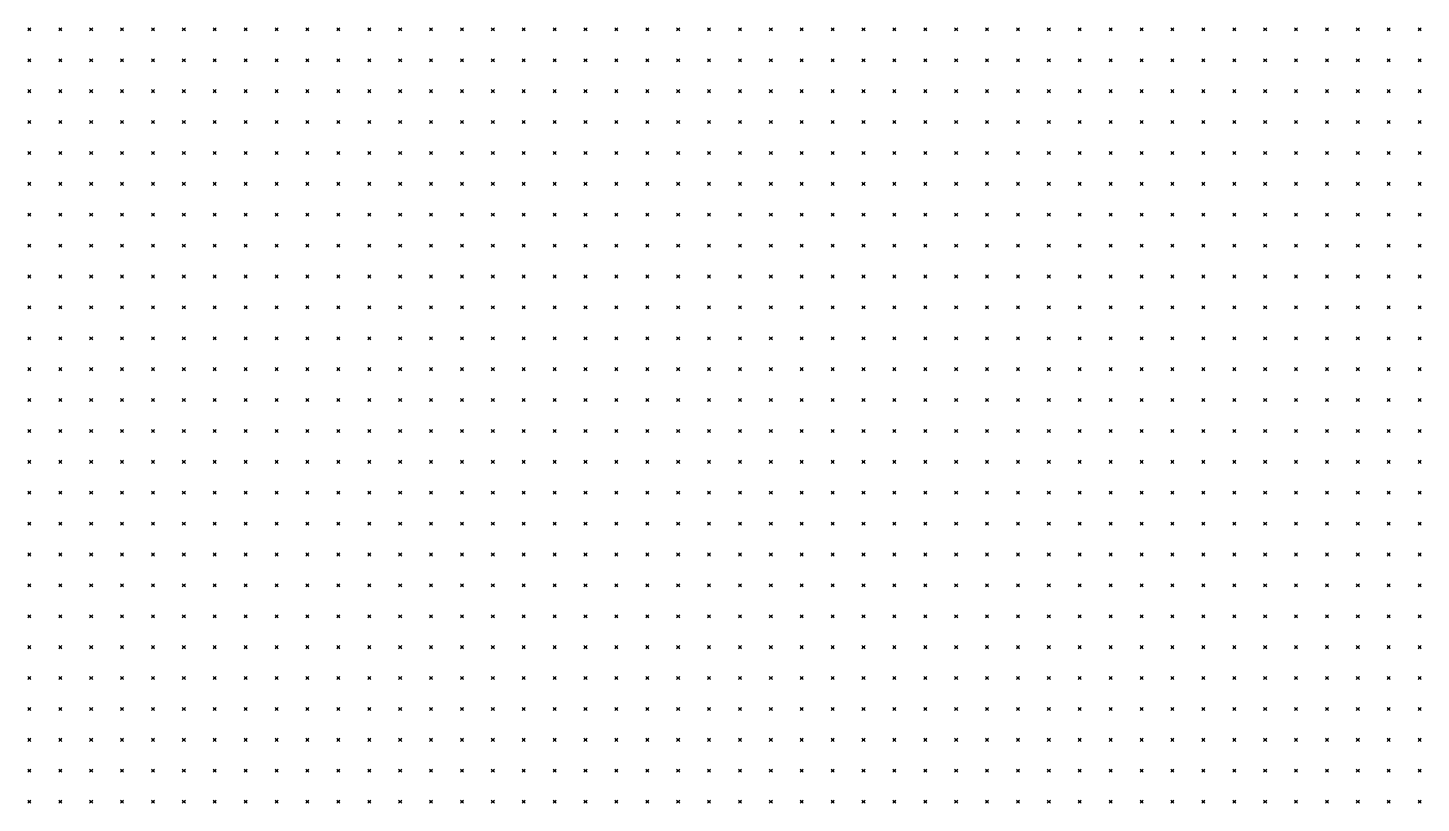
# Model space of a CAD drawing. Header units: metres. Extents: x 441556 to 446409, y 432338 to 461058.
# Drawn here: x 443544.1 to 443679.4, y 446405 to 446480.3 of the extents above; entities that cross this region are included whole.
import ezdxf

# ---------------------------------------------------------------- set-up
doc = ezdxf.new("R2010")
doc.units = ezdxf.units.M
doc.header["$MEASUREMENT"] = 0
doc.header["$PDMODE"] = 35
doc.header["$PDSIZE"] = 0.15
doc.layers.add('DTM-NOK-RevN_POINTS', color=91, linetype='Continuous')

msp = doc.modelspace()

# ---------------------------------------------------------------- linework, layer by layer
at = {"layer": 'DTM-NOK-RevN_POINTS'}
for p in [(443544.277, 446480.128, 404.403), (443547.276, 446480.128, 403.43), (443550.276, 446480.128, 402.568), (443553.275, 446480.128, 401.916), (443556.274, 446480.128, 401.298), (443559.274, 446480.128, 400.439), (443562.273, 446480.128, 399.829), (443565.272, 446480.128, 399.209), (443568.272, 446480.128, 398.445), (443571.271, 446480.128, 397.856), (443574.27, 446480.128, 397.218), (443577.27, 446480.128, 396.316), (443580.269, 446480.128, 393.031), (443583.269, 446480.128, 392.298), (443586.268, 446480.128, 390.583), (443589.267, 446480.128, 389.024), (443592.267, 446480.128, 385.322), (443595.266, 446480.128, 381.795), (443598.265, 446480.128, 379.622), (443601.265, 446480.128, 378.003), (443604.264, 446480.128, 374.807), (443607.263, 446480.128, 374.534), (443610.263, 446480.128, 374.271), (443613.262, 446480.128, 374.604), (443616.261, 446480.128, 374.263), (443619.261, 446480.128, 374.065), (443622.26, 446480.128, 371.781), (443625.26, 446480.128, 371.986), (443628.259, 446480.128, 374.232), (443631.258, 446480.128, 373.712), (443634.258, 446480.128, 373.009), (443637.257, 446480.128, 372.911), (443640.256, 446480.128, 373.103), (443643.256, 446480.128, 373.172), (443646.255, 446480.128, 373.104), (443649.254, 446480.128, 372.989), (443652.254, 446480.128, 372.826), (443655.253, 446480.128, 372.724), (443658.253, 446480.128, 372.683), (443661.252, 446480.128, 372.579), (443664.251, 446480.128, 372.356), (443667.251, 446480.128, 372.177), (443670.25, 446480.128, 371.914), (443673.249, 446480.128, 371.751), (443676.249, 446480.128, 371.679), (443679.248, 446480.128, 371.392), (443544.277, 446477.128, 405.702), (443547.276, 446477.128, 404.545), (443550.276, 446477.128, 403.634), (443553.275, 446477.128, 403.044), (443556.274, 446477.128, 402.181), (443559.274, 446477.128, 401.266), (443562.273, 446477.128, 400.195), (443565.272, 446477.128, 399.484), (443568.272, 446477.128, 398.818), (443571.271, 446477.128, 398.161), (443574.27, 446477.128, 397.069), (443577.27, 446477.128, 394.754), (443580.269, 446477.128, 393.201), (443583.269, 446477.128, 392.322), (443586.268, 446477.128, 390.598), (443589.267, 446477.128, 388.499), (443592.267, 446477.128, 384.866), (443595.266, 446477.128, 381.176), (443598.265, 446477.128, 379.217), (443601.265, 446477.128, 377.626), (443604.264, 446477.128, 375.785), (443607.263, 446477.128, 374.941), (443610.263, 446477.128, 374.818), (443613.262, 446477.128, 374.676), (443616.261, 446477.128, 374.518), (443619.261, 446477.128, 374.22), (443622.26, 446477.128, 371.867), (443625.26, 446477.128, 371.734), (443628.259, 446477.128, 374.326), (443631.258, 446477.128, 374.201), (443634.258, 446477.128, 373.387), (443637.257, 446477.128, 373.178), (443640.256, 446477.128, 373.201), (443643.256, 446477.128, 373.182), (443646.255, 446477.128, 373.224), (443649.254, 446477.128, 373.335), (443652.254, 446477.128, 373.11), (443655.253, 446477.128, 372.992), (443658.253, 446477.128, 372.83), (443661.252, 446477.128, 372.741), (443664.251, 446477.128, 372.659), (443667.251, 446477.128, 372.42), (443670.25, 446477.128, 372.207), (443673.249, 446477.128, 372.128), (443676.249, 446477.128, 371.865), (443679.248, 446477.128, 371.646), (443544.277, 446474.129, 405.911), (443547.276, 446474.129, 404.942), (443550.276, 446474.129, 404.165), (443553.275, 446474.129, 403.48), (443556.274, 446474.129, 402.791), (443559.274, 446474.129, 401.931), (443562.273, 446474.129, 400.661), (443565.272, 446474.129, 399.612), (443568.272, 446474.129, 398.976), (443571.271, 446474.129, 398.168), (443574.27, 446474.129, 397.185), (443577.27, 446474.129, 394.522), (443580.269, 446474.129, 393.514), (443583.269, 446474.129, 392.389), (443586.268, 446474.129, 390.101), (443589.267, 446474.129, 387.843), (443592.267, 446474.129, 383.98), (443595.266, 446474.129, 381.095), (443598.265, 446474.129, 379.225), (443601.265, 446474.129, 377.779), (443604.264, 446474.129, 376.649), (443607.263, 446474.129, 375.671), (443610.263, 446474.129, 374.672), (443613.262, 446474.129, 374.649), (443616.261, 446474.129, 374.795), (443619.261, 446474.129, 374.04), (443622.26, 446474.129, 372.476), (443625.26, 446474.129, 371.753), (443628.259, 446474.129, 373.918), (443631.258, 446474.129, 373.619), (443634.258, 446474.129, 373.471), (443637.257, 446474.129, 373.455), (443640.256, 446474.129, 373.424), (443643.256, 446474.129, 373.56), (443646.255, 446474.129, 373.707), (443649.254, 446474.129, 373.588), (443652.254, 446474.129, 373.424), (443655.253, 446474.129, 373.238), (443658.253, 446474.129, 373.193), (443661.252, 446474.129, 373.051), (443664.251, 446474.129, 373.017), (443667.251, 446474.129, 372.698), (443670.25, 446474.129, 372.514), (443673.249, 446474.129, 372.332), (443676.249, 446474.129, 371.978), (443679.248, 446474.129, 371.974), (443544.277, 446471.129, 407.194), (443547.276, 446471.129, 405.805), (443550.276, 446471.129, 404.782), (443553.275, 446471.129, 404.001), (443556.274, 446471.129, 403.301), (443559.274, 446471.129, 402.585), (443562.273, 446471.129, 401.463), (443565.272, 446471.129, 400.236), (443568.272, 446471.129, 399.339), (443571.271, 446471.129, 398.271), (443574.27, 446471.129, 396.882), (443577.27, 446471.129, 394.884), (443580.269, 446471.129, 393.375), (443583.269, 446471.129, 391.436), (443586.268, 446471.129, 388.728), (443589.267, 446471.129, 386.149), (443592.267, 446471.129, 383.494), (443595.266, 446471.129, 381.498), (443598.265, 446471.129, 379.851), (443601.265, 446471.129, 378.044), (443604.264, 446471.129, 376.836), (443607.263, 446471.129, 376.333), (443610.263, 446471.129, 374.724), (443613.262, 446471.129, 374.494), (443616.261, 446471.129, 375.046), (443619.261, 446471.129, 373.983), (443622.26, 446471.129, 372.549), (443625.26, 446471.129, 372.144), (443628.259, 446471.129, 373.509), (443631.258, 446471.129, 373.723), (443634.258, 446471.129, 373.643), (443637.257, 446471.129, 373.65), (443640.256, 446471.129, 373.679), (443643.256, 446471.129, 373.833), (443646.255, 446471.129, 373.865), (443649.254, 446471.129, 373.801), (443652.254, 446471.129, 373.781), (443655.253, 446471.129, 373.76), (443658.253, 446471.129, 373.553), (443661.252, 446471.129, 373.312), (443664.251, 446471.129, 373.168), (443667.251, 446471.129, 373.041), (443670.25, 446471.129, 372.814), (443673.249, 446471.129, 372.437), (443676.249, 446471.129, 372.323), (443679.248, 446471.129, 372.414), (443544.277, 446468.13, 408.822), (443547.276, 446468.13, 407.888), (443550.276, 446468.13, 406.104), (443553.275, 446468.13, 404.677), (443556.274, 446468.13, 403.883), (443559.274, 446468.13, 403.03), (443562.273, 446468.13, 401.831), (443565.272, 446468.13, 400.769), (443568.272, 446468.13, 399.414), (443571.271, 446468.13, 398.45), (443574.27, 446468.13, 397.424), (443577.27, 446468.13, 396.084), (443580.269, 446468.13, 394.16), (443583.269, 446468.13, 391.771), (443586.268, 446468.13, 388.45), (443589.267, 446468.13, 385.693), (443592.267, 446468.13, 383.412), (443595.266, 446468.13, 381.583), (443598.265, 446468.13, 380.269), (443601.265, 446468.13, 378.282), (443604.264, 446468.13, 376.91), (443607.263, 446468.13, 376.609), (443610.263, 446468.13, 375.917), (443613.262, 446468.13, 375.482), (443616.261, 446468.13, 375.271), (443619.261, 446468.13, 374.904), (443622.26, 446468.13, 372.767), (443625.26, 446468.13, 372.752), (443628.259, 446468.13, 374.033), (443631.258, 446468.13, 373.953), (443634.258, 446468.13, 373.856), (443637.257, 446468.13, 373.991), (443640.256, 446468.13, 374.022), (443643.256, 446468.13, 373.982), (443646.255, 446468.13, 373.986), (443649.254, 446468.13, 374.202), (443652.254, 446468.13, 374.156), (443655.253, 446468.13, 374.205), (443658.253, 446468.13, 373.907), (443661.252, 446468.13, 373.674), (443664.251, 446468.13, 373.471), (443667.251, 446468.13, 373.32), (443670.25, 446468.13, 372.988), (443673.249, 446468.13, 372.644), (443676.249, 446468.13, 372.722), (443679.248, 446468.13, 372.866), (443544.277, 446465.131, 410.123), (443547.276, 446465.131, 409.134), (443550.276, 446465.131, 407.737), (443553.275, 446465.131, 405.92), (443556.274, 446465.131, 404.496), (443559.274, 446465.131, 403.111), (443562.273, 446465.131, 402.116), (443565.272, 446465.131, 401.31), (443568.272, 446465.131, 400.94), (443571.271, 446465.131, 400.347), (443574.27, 446465.131, 399.803), (443577.27, 446465.131, 397.902), (443580.269, 446465.131, 394.764), (443583.269, 446465.131, 392.117), (443586.268, 446465.131, 389.352), (443589.267, 446465.131, 386.352), (443592.267, 446465.131, 383.909), (443595.266, 446465.131, 382.234), (443598.265, 446465.131, 380.61), (443601.265, 446465.131, 378.318), (443604.264, 446465.131, 377.241), (443607.263, 446465.131, 376.764), (443610.263, 446465.131, 376.16), (443613.262, 446465.131, 375.914), (443616.261, 446465.131, 375.451), (443619.261, 446465.131, 375.074), (443622.26, 446465.131, 373.052), (443625.26, 446465.131, 372.384), (443628.259, 446465.131, 374.291), (443631.258, 446465.131, 374.341), (443634.258, 446465.131, 374.102), (443637.257, 446465.131, 374.19), (443640.256, 446465.131, 374.298), (443643.256, 446465.131, 374.245), (443646.255, 446465.131, 374.227), (443649.254, 446465.131, 374.43), (443652.254, 446465.131, 374.364), (443655.253, 446465.131, 374.173), (443658.253, 446465.131, 374.097), (443661.252, 446465.131, 373.888), (443664.251, 446465.131, 373.698), (443667.251, 446465.131, 373.471), (443670.25, 446465.131, 373.095), (443673.249, 446465.131, 372.982), (443676.249, 446465.131, 372.903), (443679.248, 446465.131, 373.063), (443544.277, 446462.131, 411.793), (443547.276, 446462.131, 410.039), (443550.276, 446462.131, 409.047), (443553.275, 446462.131, 407.858), (443556.274, 446462.131, 406.257), (443559.274, 446462.131, 404.266), (443562.273, 446462.131, 402.971), (443565.272, 446462.131, 402.527), (443568.272, 446462.131, 402.502), (443571.271, 446462.131, 402.018), (443574.27, 446462.131, 401), (443577.27, 446462.131, 399.556), (443580.269, 446462.131, 395.592), (443583.269, 446462.131, 392.367), (443586.268, 446462.131, 390.338), (443589.267, 446462.131, 388.726), (443592.267, 446462.131, 386.598), (443595.266, 446462.131, 384.223), (443598.265, 446462.131, 382.005), (443601.265, 446462.131, 378.846), (443604.264, 446462.131, 377.878), (443607.263, 446462.131, 377.112), (443610.263, 446462.131, 376.227), (443613.262, 446462.131, 376.214), (443616.261, 446462.131, 375.643), (443619.261, 446462.131, 375.221), (443622.26, 446462.131, 373.055), (443625.26, 446462.131, 372.4), (443628.259, 446462.131, 374.109), (443631.258, 446462.131, 374.676), (443634.258, 446462.131, 374.43), (443637.257, 446462.131, 374.444), (443640.256, 446462.131, 374.449), (443643.256, 446462.131, 374.413), (443646.255, 446462.131, 374.49), (443649.254, 446462.131, 374.485), (443652.254, 446462.131, 374.478), (443655.253, 446462.131, 374.228), (443658.253, 446462.131, 374.105), (443661.252, 446462.131, 374.004), (443664.251, 446462.131, 373.749), (443667.251, 446462.131, 373.452), (443670.25, 446462.131, 373.327), (443673.249, 446462.131, 373.267), (443676.249, 446462.131, 373.141), (443679.248, 446462.131, 373.246), (443544.277, 446459.132, 412.9), (443547.276, 446459.132, 411.863), (443550.276, 446459.132, 410.957), (443553.275, 446459.132, 409.772), (443556.274, 446459.132, 408.824), (443559.274, 446459.132, 406.999), (443562.273, 446459.132, 405.674), (443565.272, 446459.132, 405.303), (443568.272, 446459.132, 404.52), (443571.271, 446459.132, 403.326), (443574.27, 446459.132, 402.261), (443577.27, 446459.132, 400.975), (443580.269, 446459.132, 398.95), (443583.269, 446459.132, 395.211), (443586.268, 446459.132, 392.699), (443589.267, 446459.132, 391.99), (443592.267, 446459.132, 390.674), (443595.266, 446459.132, 388.863), (443598.265, 446459.132, 387.024), (443601.265, 446459.132, 383.143), (443604.264, 446459.132, 379.742), (443607.263, 446459.132, 378.235), (443610.263, 446459.132, 376.479), (443613.262, 446459.132, 376.335), (443616.261, 446459.132, 375.932), (443619.261, 446459.132, 375.818), (443622.26, 446459.132, 373.149), (443625.26, 446459.132, 372.728), (443628.259, 446459.132, 373.814), (443631.258, 446459.132, 375.039), (443634.258, 446459.132, 374.857), (443637.257, 446459.132, 374.786), (443640.256, 446459.132, 374.709), (443643.256, 446459.132, 374.647), (443646.255, 446459.132, 374.614), (443649.254, 446459.132, 374.583), (443652.254, 446459.132, 374.559), (443655.253, 446459.132, 374.476), (443658.253, 446459.132, 374.255), (443661.252, 446459.132, 374.1), (443664.251, 446459.132, 373.904), (443667.251, 446459.132, 373.669), (443670.25, 446459.132, 373.52), (443673.249, 446459.132, 373.321), (443676.249, 446459.132, 373.293), (443679.248, 446459.132, 373.346), (443544.277, 446456.133, 414.802), (443547.276, 446456.133, 413.812), (443550.276, 446456.133, 412.602), (443553.275, 446456.133, 411.315), (443556.274, 446456.133, 409.991), (443559.274, 446456.133, 408.862), (443562.273, 446456.133, 407.959), (443565.272, 446456.133, 406.765), (443568.272, 446456.133, 405.638), (443571.271, 446456.133, 404.287), (443574.27, 446456.133, 403.218), (443577.27, 446456.133, 401.991), (443580.269, 446456.133, 400.327), (443583.269, 446456.133, 398.799), (443586.268, 446456.133, 396.813), (443589.267, 446456.133, 395.006), (443592.267, 446456.133, 392.969), (443595.266, 446456.133, 390.914), (443598.265, 446456.133, 389.104), (443601.265, 446456.133, 386.754), (443604.264, 446456.133, 383.976), (443607.263, 446456.133, 379.445), (443610.263, 446456.133, 376.65), (443613.262, 446456.133, 376.447), (443616.261, 446456.133, 376.239), (443619.261, 446456.133, 376.426), (443622.26, 446456.133, 373.734), (443625.26, 446456.133, 373.003), (443628.259, 446456.133, 373.521), (443631.258, 446456.133, 375.393), (443634.258, 446456.133, 375.183), (443637.257, 446456.133, 375.028), (443640.256, 446456.133, 374.897), (443643.256, 446456.133, 374.904), (443646.255, 446456.133, 374.858), (443649.254, 446456.133, 374.782), (443652.254, 446456.133, 374.707), (443655.253, 446456.133, 374.724), (443658.253, 446456.133, 374.503), (443661.252, 446456.133, 374.337), (443664.251, 446456.133, 374.1), (443667.251, 446456.133, 373.949), (443670.25, 446456.133, 373.792), (443673.249, 446456.133, 373.582), (443676.249, 446456.133, 373.427), (443679.248, 446456.133, 373.417), (443544.277, 446453.133, 416.505), (443547.276, 446453.133, 415.235), (443550.276, 446453.133, 413.904), (443553.275, 446453.133, 412.762), (443556.274, 446453.133, 411.436), (443559.274, 446453.133, 410.183), (443562.273, 446453.133, 409.296), (443565.272, 446453.133, 407.965), (443568.272, 446453.133, 406.589), (443571.271, 446453.133, 405.393), (443574.27, 446453.133, 404.33), (443577.27, 446453.133, 402.961), (443580.269, 446453.133, 401.405), (443583.269, 446453.133, 399.807), (443586.268, 446453.133, 398.106), (443589.267, 446453.133, 396.303), (443592.267, 446453.133, 394.336), (443595.266, 446453.133, 392.221), (443598.265, 446453.133, 390.176), (443601.265, 446453.133, 388.022), (443604.264, 446453.133, 385.786), (443607.263, 446453.133, 381.66), (443610.263, 446453.133, 377.411), (443613.262, 446453.133, 376.844), (443616.261, 446453.133, 376.648), (443619.261, 446453.133, 376.657), (443622.26, 446453.133, 374.51), (443625.26, 446453.133, 373.084), (443628.259, 446453.133, 373.53), (443631.258, 446453.133, 375.488), (443634.258, 446453.133, 375.365), (443637.257, 446453.133, 375.316), (443640.256, 446453.133, 375.219), (443643.256, 446453.133, 375.171), (443646.255, 446453.133, 375.2), (443649.254, 446453.133, 375.097), (443652.254, 446453.133, 375.04), (443655.253, 446453.133, 374.911), (443658.253, 446453.133, 374.746), (443661.252, 446453.133, 374.519), (443664.251, 446453.133, 374.353), (443667.251, 446453.133, 374.403), (443670.25, 446453.133, 374.848), (443673.249, 446453.133, 374.547), (443676.249, 446453.133, 373.831), (443679.248, 446453.133, 373.563), (443544.277, 446450.134, 418.25), (443547.276, 446450.134, 417.058), (443550.276, 446450.134, 415.506), (443553.275, 446450.134, 414.244), (443556.274, 446450.134, 413.022), (443559.274, 446450.134, 411.864), (443562.273, 446450.134, 410.7), (443565.272, 446450.134, 409.111), (443568.272, 446450.134, 407.863), (443571.271, 446450.134, 406.546), (443574.27, 446450.134, 405.369), (443577.27, 446450.134, 403.982), (443580.269, 446450.134, 402.417), (443583.269, 446450.134, 400.935), (443586.268, 446450.134, 399.279), (443589.267, 446450.134, 397.514), (443592.267, 446450.134, 395.667), (443595.266, 446450.134, 393.632), (443598.265, 446450.134, 391.253), (443601.265, 446450.134, 389.101), (443604.264, 446450.134, 386.845), (443607.263, 446450.134, 382.471), (443610.263, 446450.134, 378.459), (443613.262, 446450.134, 377.334), (443616.261, 446450.134, 376.999), (443619.261, 446450.134, 377.094), (443622.26, 446450.134, 375.875), (443625.26, 446450.134, 373.435), (443628.259, 446450.134, 373.52), (443631.258, 446450.134, 374.986), (443634.258, 446450.134, 375.644), (443637.257, 446450.134, 375.694), (443640.256, 446450.134, 375.642), (443643.256, 446450.134, 375.485), (443646.255, 446450.134, 375.429), (443649.254, 446450.134, 375.371), (443652.254, 446450.134, 375.283), (443655.253, 446450.134, 375.118), (443658.253, 446450.134, 374.972), (443661.252, 446450.134, 374.738), (443664.251, 446450.134, 374.692), (443667.251, 446450.134, 374.91), (443670.25, 446450.134, 375.219), (443673.249, 446450.134, 375.373), (443676.249, 446450.134, 375.095), (443679.248, 446450.134, 374.45), (443544.277, 446447.135, 419.742), (443547.276, 446447.135, 418.537), (443550.276, 446447.135, 417.11), (443553.275, 446447.135, 415.817), (443556.274, 446447.135, 414.565), (443559.274, 446447.135, 413.295), (443562.273, 446447.135, 412.024), (443565.272, 446447.135, 410.278), (443568.272, 446447.135, 408.867), (443571.271, 446447.135, 407.733), (443574.27, 446447.135, 406.455), (443577.27, 446447.135, 405.091), (443580.269, 446447.135, 403.489), (443583.269, 446447.135, 402.216), (443586.268, 446447.135, 400.282), (443589.267, 446447.135, 398.687), (443592.267, 446447.135, 396.856), (443595.266, 446447.135, 394.861), (443598.265, 446447.135, 392.382), (443601.265, 446447.135, 390.05), (443604.264, 446447.135, 387.922), (443607.263, 446447.135, 383.715), (443610.263, 446447.135, 379.546), (443613.262, 446447.135, 377.865), (443616.261, 446447.135, 377.468), (443619.261, 446447.135, 377.483), (443622.26, 446447.135, 377.316), (443625.26, 446447.135, 374.555), (443628.259, 446447.135, 373.449), (443631.258, 446447.135, 374.066), (443634.258, 446447.135, 375.664), (443637.257, 446447.135, 375.967), (443640.256, 446447.135, 375.92), (443643.256, 446447.135, 375.88), (443646.255, 446447.135, 375.76), (443649.254, 446447.135, 375.635), (443652.254, 446447.135, 375.497), (443655.253, 446447.135, 375.32), (443658.253, 446447.135, 375.129), (443661.252, 446447.135, 374.966), (443664.251, 446447.135, 375.087), (443667.251, 446447.135, 375.331), (443670.25, 446447.135, 375.367), (443673.249, 446447.135, 375.467), (443676.249, 446447.135, 375.56), (443679.248, 446447.135, 375.476), (443544.277, 446444.135, 420.961), (443547.276, 446444.135, 419.823), (443550.276, 446444.135, 418.454), (443553.275, 446444.135, 417.127), (443556.274, 446444.135, 415.899), (443559.274, 446444.135, 414.325), (443562.273, 446444.135, 412.815), (443565.272, 446444.135, 411.258), (443568.272, 446444.135, 409.863), (443571.271, 446444.135, 408.629), (443574.27, 446444.135, 407.246), (443577.27, 446444.135, 405.845), (443580.269, 446444.135, 404.441), (443583.269, 446444.135, 402.947), (443586.268, 446444.135, 401.31), (443589.267, 446444.135, 399.47), (443592.267, 446444.135, 397.423), (443595.266, 446444.135, 395.617), (443598.265, 446444.135, 393.49), (443601.265, 446444.135, 391.16), (443604.264, 446444.135, 389.013), (443607.263, 446444.135, 384.379), (443610.263, 446444.135, 380.059), (443613.262, 446444.135, 378.332), (443616.261, 446444.135, 377.888), (443619.261, 446444.135, 377.987), (443622.26, 446444.135, 378.156), (443625.26, 446444.135, 376.228), (443628.259, 446444.135, 373.901), (443631.258, 446444.135, 374.352), (443634.258, 446444.135, 375.917), (443637.257, 446444.135, 376.228), (443640.256, 446444.135, 376.109), (443643.256, 446444.135, 376.014), (443646.255, 446444.135, 376.007), (443649.254, 446444.135, 375.936), (443652.254, 446444.135, 375.737), (443655.253, 446444.135, 375.546), (443658.253, 446444.135, 375.317), (443661.252, 446444.135, 375.325), (443664.251, 446444.135, 375.421), (443667.251, 446444.135, 375.465), (443670.25, 446444.135, 375.464), (443673.249, 446444.135, 375.466), (443676.249, 446444.135, 375.58), (443679.248, 446444.135, 375.605), (443544.277, 446441.136, 421.477), (443547.276, 446441.136, 420.164), (443550.276, 446441.136, 418.986), (443553.275, 446441.136, 417.938), (443556.274, 446441.136, 416.792), (443559.274, 446441.136, 415.215), (443562.273, 446441.136, 413.704), (443565.272, 446441.136, 411.911), (443568.272, 446441.136, 410.485), (443571.271, 446441.136, 409.177), (443574.27, 446441.136, 407.757), (443577.27, 446441.136, 406.383), (443580.269, 446441.136, 404.87), (443583.269, 446441.136, 403.331), (443586.268, 446441.136, 401.601), (443589.267, 446441.136, 399.866), (443592.267, 446441.136, 397.881), (443595.266, 446441.136, 396.19), (443598.265, 446441.136, 394.111), (443601.265, 446441.136, 392.077), (443604.264, 446441.136, 389.872), (443607.263, 446441.136, 383.918), (443610.263, 446441.136, 380.024), (443613.262, 446441.136, 378.691), (443616.261, 446441.136, 378.315), (443619.261, 446441.136, 378.427), (443622.26, 446441.136, 378.412), (443625.26, 446441.136, 376.488), (443628.259, 446441.136, 374.388), (443631.258, 446441.136, 374.71), (443634.258, 446441.136, 376.28), (443637.257, 446441.136, 376.502), (443640.256, 446441.136, 376.339), (443643.256, 446441.136, 376.204), (443646.255, 446441.136, 376.179), (443649.254, 446441.136, 376.057), (443652.254, 446441.136, 375.907), (443655.253, 446441.136, 375.725), (443658.253, 446441.136, 375.593), (443661.252, 446441.136, 375.511), (443664.251, 446441.136, 375.571), (443667.251, 446441.136, 375.551), (443670.25, 446441.136, 375.556), (443673.249, 446441.136, 375.555), (443676.249, 446441.136, 375.57), (443679.248, 446441.136, 375.598), (443544.277, 446438.136, 421.908), (443547.276, 446438.136, 420.684), (443550.276, 446438.136, 419.153), (443553.275, 446438.136, 418.134), (443556.274, 446438.136, 417.079), (443559.274, 446438.136, 415.613), (443562.273, 446438.136, 414.045), (443565.272, 446438.136, 412.538), (443568.272, 446438.136, 410.857), (443571.271, 446438.136, 409.512), (443574.27, 446438.136, 408.032), (443577.27, 446438.136, 406.383), (443580.269, 446438.136, 404.897), (443583.269, 446438.136, 403.123), (443586.268, 446438.136, 401.24), (443589.267, 446438.136, 399.442), (443592.267, 446438.136, 397.427), (443595.266, 446438.136, 395.612), (443598.265, 446438.136, 394.045), (443601.265, 446438.136, 392.158), (443604.264, 446438.136, 389.702), (443607.263, 446438.136, 384.141), (443610.263, 446438.136, 379.891), (443613.262, 446438.136, 378.838), (443616.261, 446438.136, 378.622), (443619.261, 446438.136, 378.802), (443622.26, 446438.136, 378.591), (443625.26, 446438.136, 376.523), (443628.259, 446438.136, 374.603), (443631.258, 446438.136, 375.061), (443634.258, 446438.136, 376.695), (443637.257, 446438.136, 376.784), (443640.256, 446438.136, 376.649), (443643.256, 446438.136, 376.532), (443646.255, 446438.136, 376.435), (443649.254, 446438.136, 376.3), (443652.254, 446438.136, 376.167), (443655.253, 446438.136, 376.001), (443658.253, 446438.136, 375.986), (443661.252, 446438.136, 375.783), (443664.251, 446438.136, 375.632), (443667.251, 446438.136, 375.631), (443670.25, 446438.136, 375.583), (443673.249, 446438.136, 375.56), (443676.249, 446438.136, 375.568), (443679.248, 446438.136, 375.595), (443544.277, 446435.137, 422.504), (443547.276, 446435.137, 421.039), (443550.276, 446435.137, 419.484), (443553.275, 446435.137, 418.066), (443556.274, 446435.137, 416.804), (443559.274, 446435.137, 415.472), (443562.273, 446435.137, 413.996), (443565.272, 446435.137, 412.553), (443568.272, 446435.137, 411.002), (443571.271, 446435.137, 409.085), (443574.27, 446435.137, 407.591), (443577.27, 446435.137, 405.985), (443580.269, 446435.137, 404.358), (443583.269, 446435.137, 402.766), (443586.268, 446435.137, 400.613), (443589.267, 446435.137, 398.374), (443592.267, 446435.137, 396.411), (443595.266, 446435.137, 394.575), (443598.265, 446435.137, 393.225), (443601.265, 446435.137, 391.555), (443604.264, 446435.137, 389.106), (443607.263, 446435.137, 384.127), (443610.263, 446435.137, 380.19), (443613.262, 446435.137, 379.002), (443616.261, 446435.137, 378.92), (443619.261, 446435.137, 378.964), (443622.26, 446435.137, 378.761), (443625.26, 446435.137, 376.651), (443628.259, 446435.137, 374.502), (443631.258, 446435.137, 375.664), (443634.258, 446435.137, 377.162), (443637.257, 446435.137, 377.11), (443640.256, 446435.137, 376.935), (443643.256, 446435.137, 376.875), (443646.255, 446435.137, 376.756), (443649.254, 446435.137, 376.524), (443652.254, 446435.137, 376.349), (443655.253, 446435.137, 376.621), (443658.253, 446435.137, 376.984), (443661.252, 446435.137, 376.67), (443664.251, 446435.137, 375.929), (443667.251, 446435.137, 375.632), (443670.25, 446435.137, 375.614), (443673.249, 446435.137, 375.585), (443676.249, 446435.137, 375.583), (443679.248, 446435.137, 375.625), (443544.277, 446432.138, 422.698), (443547.276, 446432.138, 420.974), (443550.276, 446432.138, 419.41), (443553.275, 446432.138, 417.998), (443556.274, 446432.138, 416.319), (443559.274, 446432.138, 414.869), (443562.273, 446432.138, 413.553), (443565.272, 446432.138, 411.906), (443568.272, 446432.138, 410.147), (443571.271, 446432.138, 408.41), (443574.27, 446432.138, 406.716), (443577.27, 446432.138, 405.086), (443580.269, 446432.138, 403.296), (443583.269, 446432.138, 401.783), (443586.268, 446432.138, 399.832), (443589.267, 446432.138, 397.717), (443592.267, 446432.138, 395.537), (443595.266, 446432.138, 393.489), (443598.265, 446432.138, 391.972), (443601.265, 446432.138, 390.494), (443604.264, 446432.138, 388.193), (443607.263, 446432.138, 382.489), (443610.263, 446432.138, 379.774), (443613.262, 446432.138, 379.218), (443616.261, 446432.138, 379.229), (443619.261, 446432.138, 379.318), (443622.26, 446432.138, 378.364), (443625.26, 446432.138, 375.489), (443628.259, 446432.138, 375.65), (443631.258, 446432.138, 377.267), (443634.258, 446432.138, 377.404), (443637.257, 446432.138, 377.244), (443640.256, 446432.138, 377.206), (443643.256, 446432.138, 377.06), (443646.255, 446432.138, 376.902), (443649.254, 446432.138, 376.71), (443652.254, 446432.138, 376.767), (443655.253, 446432.138, 377.257), (443658.253, 446432.138, 377.465), (443661.252, 446432.138, 377.457), (443664.251, 446432.138, 376.986), (443667.251, 446432.138, 376.212), (443670.25, 446432.138, 375.707), (443673.249, 446432.138, 375.684), (443676.249, 446432.138, 375.624), (443679.248, 446432.138, 375.643), (443544.277, 446429.138, 422.251), (443547.276, 446429.138, 420.773), (443550.276, 446429.138, 419.015), (443553.275, 446429.138, 417.389), (443556.274, 446429.138, 415.754), (443559.274, 446429.138, 413.933), (443562.273, 446429.138, 412.416), (443565.272, 446429.138, 410.714), (443568.272, 446429.138, 408.881), (443571.271, 446429.138, 407.464), (443574.27, 446429.138, 405.519), (443577.27, 446429.138, 403.352), (443580.269, 446429.138, 401.888), (443583.269, 446429.138, 400.247), (443586.268, 446429.138, 398.594), (443589.267, 446429.138, 396.877), (443592.267, 446429.138, 394.713), (443595.266, 446429.138, 392.567), (443598.265, 446429.138, 390.932), (443601.265, 446429.138, 389.287), (443604.264, 446429.138, 386.698), (443607.263, 446429.138, 380.788), (443610.263, 446429.138, 379.701), (443613.262, 446429.138, 379.481), (443616.261, 446429.138, 379.542), (443619.261, 446429.138, 379.46), (443622.26, 446429.138, 377.595), (443625.26, 446429.138, 375.607), (443628.259, 446429.138, 376.21), (443631.258, 446429.138, 377.741), (443634.258, 446429.138, 377.616), (443637.257, 446429.138, 377.545), (443640.256, 446429.138, 377.502), (443643.256, 446429.138, 377.199), (443646.255, 446429.138, 377.027), (443649.254, 446429.138, 376.921), (443652.254, 446429.138, 377.225), (443655.253, 446429.138, 377.615), (443658.253, 446429.138, 377.599), (443661.252, 446429.138, 377.647), (443664.251, 446429.138, 377.556), (443667.251, 446429.138, 377.404), (443670.25, 446429.138, 376.671), (443673.249, 446429.138, 375.91), (443676.249, 446429.138, 375.741), (443679.248, 446429.138, 375.702), (443544.277, 446426.139, 421.561), (443547.276, 446426.139, 419.991), (443550.276, 446426.139, 418.132), (443553.275, 446426.139, 416.54), (443556.274, 446426.139, 414.837), (443559.274, 446426.139, 413.045), (443562.273, 446426.139, 411.181), (443565.272, 446426.139, 409.385), (443568.272, 446426.139, 407.796), (443571.271, 446426.139, 406.214), (443574.27, 446426.139, 404.422), (443577.27, 446426.139, 402.12), (443580.269, 446426.139, 400.322), (443583.269, 446426.139, 398.709), (443586.268, 446426.139, 396.793), (443589.267, 446426.139, 395.063), (443592.267, 446426.139, 392.98), (443595.266, 446426.139, 390.931), (443598.265, 446426.139, 389.032), (443601.265, 446426.139, 386.563), (443604.264, 446426.139, 383.427), (443607.263, 446426.139, 380.325), (443610.263, 446426.139, 379.818), (443613.262, 446426.139, 379.807), (443616.261, 446426.139, 379.794), (443619.261, 446426.139, 379.354), (443622.26, 446426.139, 376.783), (443625.26, 446426.139, 375.877), (443628.259, 446426.139, 377.462), (443631.258, 446426.139, 378.086), (443634.258, 446426.139, 377.986), (443637.257, 446426.139, 377.856), (443640.256, 446426.139, 377.68), (443643.256, 446426.139, 377.437), (443646.255, 446426.139, 377.234), (443649.254, 446426.139, 377.264), (443652.254, 446426.139, 377.556), (443655.253, 446426.139, 377.674), (443658.253, 446426.139, 377.623), (443661.252, 446426.139, 377.582), (443664.251, 446426.139, 377.606), (443667.251, 446426.139, 377.648), (443670.25, 446426.139, 377.509), (443673.249, 446426.139, 377.074), (443676.249, 446426.139, 376.331), (443679.248, 446426.139, 375.856), (443544.277, 446423.14, 420.63), (443547.276, 446423.14, 419.025), (443550.276, 446423.14, 417.266), (443553.275, 446423.14, 415.707), (443556.274, 446423.14, 413.924), (443559.274, 446423.14, 412.061), (443562.273, 446423.14, 410.234), (443565.272, 446423.14, 408.812), (443568.272, 446423.14, 407.043), (443571.271, 446423.14, 404.938), (443574.27, 446423.14, 402.993), (443577.27, 446423.14, 401.119), (443580.269, 446423.14, 399.245), (443583.269, 446423.14, 397.15), (443586.268, 446423.14, 394.781), (443589.267, 446423.14, 393.354), (443592.267, 446423.14, 390.969), (443595.266, 446423.14, 389.222), (443598.265, 446423.14, 387.436), (443601.265, 446423.14, 383.703), (443604.264, 446423.14, 381.099), (443607.263, 446423.14, 380.28), (443610.263, 446423.14, 380.105), (443613.262, 446423.14, 380.067), (443616.261, 446423.14, 379.933), (443619.261, 446423.14, 378.579), (443622.26, 446423.14, 376.353), (443625.26, 446423.14, 376.298), (443628.259, 446423.14, 377.73), (443631.258, 446423.14, 378.342), (443634.258, 446423.14, 378.331), (443637.257, 446423.14, 378.178), (443640.256, 446423.14, 377.973), (443643.256, 446423.14, 377.593), (443646.255, 446423.14, 377.48), (443649.254, 446423.14, 377.547), (443652.254, 446423.14, 377.652), (443655.253, 446423.14, 377.707), (443658.253, 446423.14, 377.658), (443661.252, 446423.14, 377.642), (443664.251, 446423.14, 377.599), (443667.251, 446423.14, 377.603), (443670.25, 446423.14, 377.613), (443673.249, 446423.14, 377.564), (443676.249, 446423.14, 377.322), (443679.248, 446423.14, 376.661), (443544.277, 446420.14, 419.475), (443547.276, 446420.14, 418.032), (443550.276, 446420.14, 416.441), (443553.275, 446420.14, 414.891), (443556.274, 446420.14, 412.834), (443559.274, 446420.14, 410.891), (443562.273, 446420.14, 409.67), (443565.272, 446420.14, 408.412), (443568.272, 446420.14, 406.454), (443571.271, 446420.14, 404.072), (443574.27, 446420.14, 401.726), (443577.27, 446420.14, 399.75), (443580.269, 446420.14, 397.772), (443583.269, 446420.14, 395.579), (443586.268, 446420.14, 393.045), (443589.267, 446420.14, 390.944), (443592.267, 446420.14, 389.227), (443595.266, 446420.14, 387.597), (443598.265, 446420.14, 384.003), (443601.265, 446420.14, 381.466), (443604.264, 446420.14, 380.588), (443607.263, 446420.14, 380.411), (443610.263, 446420.14, 380.323), (443613.262, 446420.14, 380.202), (443616.261, 446420.14, 379.42), (443619.261, 446420.14, 377.32), (443622.26, 446420.14, 376.322), (443625.26, 446420.14, 377.11), (443628.259, 446420.14, 378.469), (443631.258, 446420.14, 378.656), (443634.258, 446420.14, 378.576), (443637.257, 446420.14, 378.39), (443640.256, 446420.14, 378.076), (443643.256, 446420.14, 377.77), (443646.255, 446420.14, 377.762), (443649.254, 446420.14, 377.721), (443652.254, 446420.14, 377.698), (443655.253, 446420.14, 377.653), (443658.253, 446420.14, 377.668), (443661.252, 446420.14, 377.694), (443664.251, 446420.14, 377.615), (443667.251, 446420.14, 377.576), (443670.25, 446420.14, 377.636), (443673.249, 446420.14, 377.591), (443676.249, 446420.14, 377.475), (443679.248, 446420.14, 377.437), (443544.277, 446417.141, 418.465), (443547.276, 446417.141, 417.039), (443550.276, 446417.141, 415.596), (443553.275, 446417.141, 413.936), (443556.274, 446417.141, 411.91), (443559.274, 446417.141, 410.063), (443562.273, 446417.141, 408.698), (443565.272, 446417.141, 407.482), (443568.272, 446417.141, 405.391), (443571.271, 446417.141, 403.14), (443574.27, 446417.141, 400.873), (443577.27, 446417.141, 398.624), (443580.269, 446417.141, 396.305), (443583.269, 446417.141, 393.856), (443586.268, 446417.141, 391.43), (443589.267, 446417.141, 389.571), (443592.267, 446417.141, 387.876), (443595.266, 446417.141, 384.375), (443598.265, 446417.141, 381.738), (443601.265, 446417.141, 380.87), (443604.264, 446417.141, 380.637), (443607.263, 446417.141, 380.578), (443610.263, 446417.141, 380.476), (443613.262, 446417.141, 379.663), (443616.261, 446417.141, 378.081), (443619.261, 446417.141, 377.049), (443622.26, 446417.141, 377.127), (443625.26, 446417.141, 378.658), (443628.259, 446417.141, 378.954), (443631.258, 446417.141, 378.909), (443634.258, 446417.141, 378.761), (443637.257, 446417.141, 378.517), (443640.256, 446417.141, 378.226), (443643.256, 446417.141, 378.253), (443646.255, 446417.141, 378.414), (443649.254, 446417.141, 377.943), (443652.254, 446417.141, 377.703), (443655.253, 446417.141, 377.681), (443658.253, 446417.141, 377.728), (443661.252, 446417.141, 377.742), (443664.251, 446417.141, 377.662), (443667.251, 446417.141, 377.692), (443670.25, 446417.141, 377.669), (443673.249, 446417.141, 377.65), (443676.249, 446417.141, 377.495), (443679.248, 446417.141, 377.505), (443544.277, 446414.142, 417.489), (443547.276, 446414.142, 416.154), (443550.276, 446414.142, 414.601), (443553.275, 446414.142, 412.795), (443556.274, 446414.142, 410.68), (443559.274, 446414.142, 408.589), (443562.273, 446414.142, 407.032), (443565.272, 446414.142, 405.505), (443568.272, 446414.142, 404.038), (443571.271, 446414.142, 402.178), (443574.27, 446414.142, 399.887), (443577.27, 446414.142, 397.653), (443580.269, 446414.142, 395.207), (443583.269, 446414.142, 392.253), (443586.268, 446414.142, 390.11), (443589.267, 446414.142, 388.454), (443592.267, 446414.142, 386.05), (443595.266, 446414.142, 382.477), (443598.265, 446414.142, 381.238), (443601.265, 446414.142, 380.985), (443604.264, 446414.142, 380.871), (443607.263, 446414.142, 380.757), (443610.263, 446414.142, 380.1), (443613.262, 446414.142, 378.597), (443616.261, 446414.142, 377.583), (443619.261, 446414.142, 377.794), (443622.26, 446414.142, 378.757), (443625.26, 446414.142, 379.386), (443628.259, 446414.142, 379.348), (443631.258, 446414.142, 379.17), (443634.258, 446414.142, 378.914), (443637.257, 446414.142, 378.625), (443640.256, 446414.142, 378.475), (443643.256, 446414.142, 378.716), (443646.255, 446414.142, 378.865), (443649.254, 446414.142, 378.778), (443652.254, 446414.142, 378.363), (443655.253, 446414.142, 377.877), (443658.253, 446414.142, 377.782), (443661.252, 446414.142, 377.769), (443664.251, 446414.142, 377.678), (443667.251, 446414.142, 377.724), (443670.25, 446414.142, 377.703), (443673.249, 446414.142, 377.615), (443676.249, 446414.142, 377.512), (443679.248, 446414.142, 377.524), (443544.277, 446411.142, 416.573), (443547.276, 446411.142, 415.049), (443550.276, 446411.142, 413.563), (443553.275, 446411.142, 411.721), (443556.274, 446411.142, 409.55), (443559.274, 446411.142, 407.695), (443562.273, 446411.142, 405.648), (443565.272, 446411.142, 403.955), (443568.272, 446411.142, 402.677), (443571.271, 446411.142, 400.747), (443574.27, 446411.142, 398.55), (443577.27, 446411.142, 396.234), (443580.269, 446411.142, 393.849), (443583.269, 446411.142, 390.936), (443586.268, 446411.142, 389.094), (443589.267, 446411.142, 387.376), (443592.267, 446411.142, 384.588), (443595.266, 446411.142, 381.847), (443598.265, 446411.142, 381.349), (443601.265, 446411.142, 381.356), (443604.264, 446411.142, 381.098), (443607.263, 446411.142, 380.259), (443610.263, 446411.142, 379.274), (443613.262, 446411.142, 378.023), (443616.261, 446411.142, 377.781), (443619.261, 446411.142, 378.945), (443622.26, 446411.142, 379.648), (443625.26, 446411.142, 379.691), (443628.259, 446411.142, 379.549), (443631.258, 446411.142, 379.35), (443634.258, 446411.142, 379.094), (443637.257, 446411.142, 378.786), (443640.256, 446411.142, 378.872), (443643.256, 446411.142, 378.91), (443646.255, 446411.142, 378.948), (443649.254, 446411.142, 378.941), (443652.254, 446411.142, 378.892), (443655.253, 446411.142, 378.672), (443658.253, 446411.142, 378.102), (443661.252, 446411.142, 377.783), (443664.251, 446411.142, 377.701), (443667.251, 446411.142, 377.656), (443670.25, 446411.142, 377.639), (443673.249, 446411.142, 377.573), (443676.249, 446411.142, 377.506), (443679.248, 446411.142, 377.515), (443544.277, 446408.143, 415.469), (443547.276, 446408.143, 414.125), (443550.276, 446408.143, 412.412), (443553.275, 446408.143, 410.602), (443556.274, 446408.143, 408.974), (443559.274, 446408.143, 407.133), (443562.273, 446408.143, 405.025), (443565.272, 446408.143, 402.963), (443568.272, 446408.143, 401.375), (443571.271, 446408.143, 399.493), (443574.27, 446408.143, 397.242), (443577.27, 446408.143, 394.808), (443580.269, 446408.143, 392.182), (443583.269, 446408.143, 389.864), (443586.268, 446408.143, 388.3), (443589.267, 446408.143, 386.334), (443592.267, 446408.143, 383.342), (443595.266, 446408.143, 381.535), (443598.265, 446408.143, 381.263), (443601.265, 446408.143, 381.12), (443604.264, 446408.143, 380.471), (443607.263, 446408.143, 379.739), (443610.263, 446408.143, 378.653), (443613.262, 446408.143, 377.902), (443616.261, 446408.143, 378.359), (443619.261, 446408.143, 379.817), (443622.26, 446408.143, 379.99), (443625.26, 446408.143, 379.935), (443628.259, 446408.143, 379.844), (443631.258, 446408.143, 379.606), (443634.258, 446408.143, 379.251), (443637.257, 446408.143, 379.041), (443640.256, 446408.143, 379.149), (443643.256, 446408.143, 379.187), (443646.255, 446408.143, 379.037), (443649.254, 446408.143, 378.926), (443652.254, 446408.143, 378.957), (443655.253, 446408.143, 378.971), (443658.253, 446408.143, 378.784), (443661.252, 446408.143, 378.381), (443664.251, 446408.143, 377.889), (443667.251, 446408.143, 377.659), (443670.25, 446408.143, 377.59), (443673.249, 446408.143, 377.574), (443676.249, 446408.143, 377.519), (443679.248, 446408.143, 377.532), (443544.277, 446405.144, 414.681), (443547.276, 446405.144, 412.905), (443550.276, 446405.144, 411.209), (443553.275, 446405.144, 409.594), (443556.274, 446405.144, 408.064), (443559.274, 446405.144, 406.541), (443562.273, 446405.144, 404.704), (443565.272, 446405.144, 402.695), (443568.272, 446405.144, 400.666), (443571.271, 446405.144, 398.586), (443574.27, 446405.144, 396.001), (443577.27, 446405.144, 393.66), (443580.269, 446405.144, 391.359), (443583.269, 446405.144, 389.731), (443586.268, 446405.144, 387.279), (443589.267, 446405.144, 385.159), (443592.267, 446405.144, 382.593), (443595.266, 446405.144, 381.477), (443598.265, 446405.144, 381.411), (443601.265, 446405.144, 381.045), (443604.264, 446405.144, 380.394), (443607.263, 446405.144, 379.857), (443610.263, 446405.144, 379.022), (443613.262, 446405.144, 378.109), (443616.261, 446405.144, 379.099), (443619.261, 446405.144, 380.232), (443622.26, 446405.144, 380.313), (443625.26, 446405.144, 380.187), (443628.259, 446405.144, 380.074), (443631.258, 446405.144, 379.749), (443634.258, 446405.144, 379.414), (443637.257, 446405.144, 379.219), (443640.256, 446405.144, 379.102), (443643.256, 446405.144, 379.142), (443646.255, 446405.144, 379.096), (443649.254, 446405.144, 379.044), (443652.254, 446405.144, 378.902), (443655.253, 446405.144, 378.884), (443658.253, 446405.144, 378.921), (443661.252, 446405.144, 378.917), (443664.251, 446405.144, 378.559), (443667.251, 446405.144, 378.076), (443670.25, 446405.144, 377.673), (443673.249, 446405.144, 377.604), (443676.249, 446405.144, 377.601), (443679.248, 446405.144, 377.61)]:
    msp.add_point(p, dxfattribs=at)

doc.saveas('drawing.dxf')
